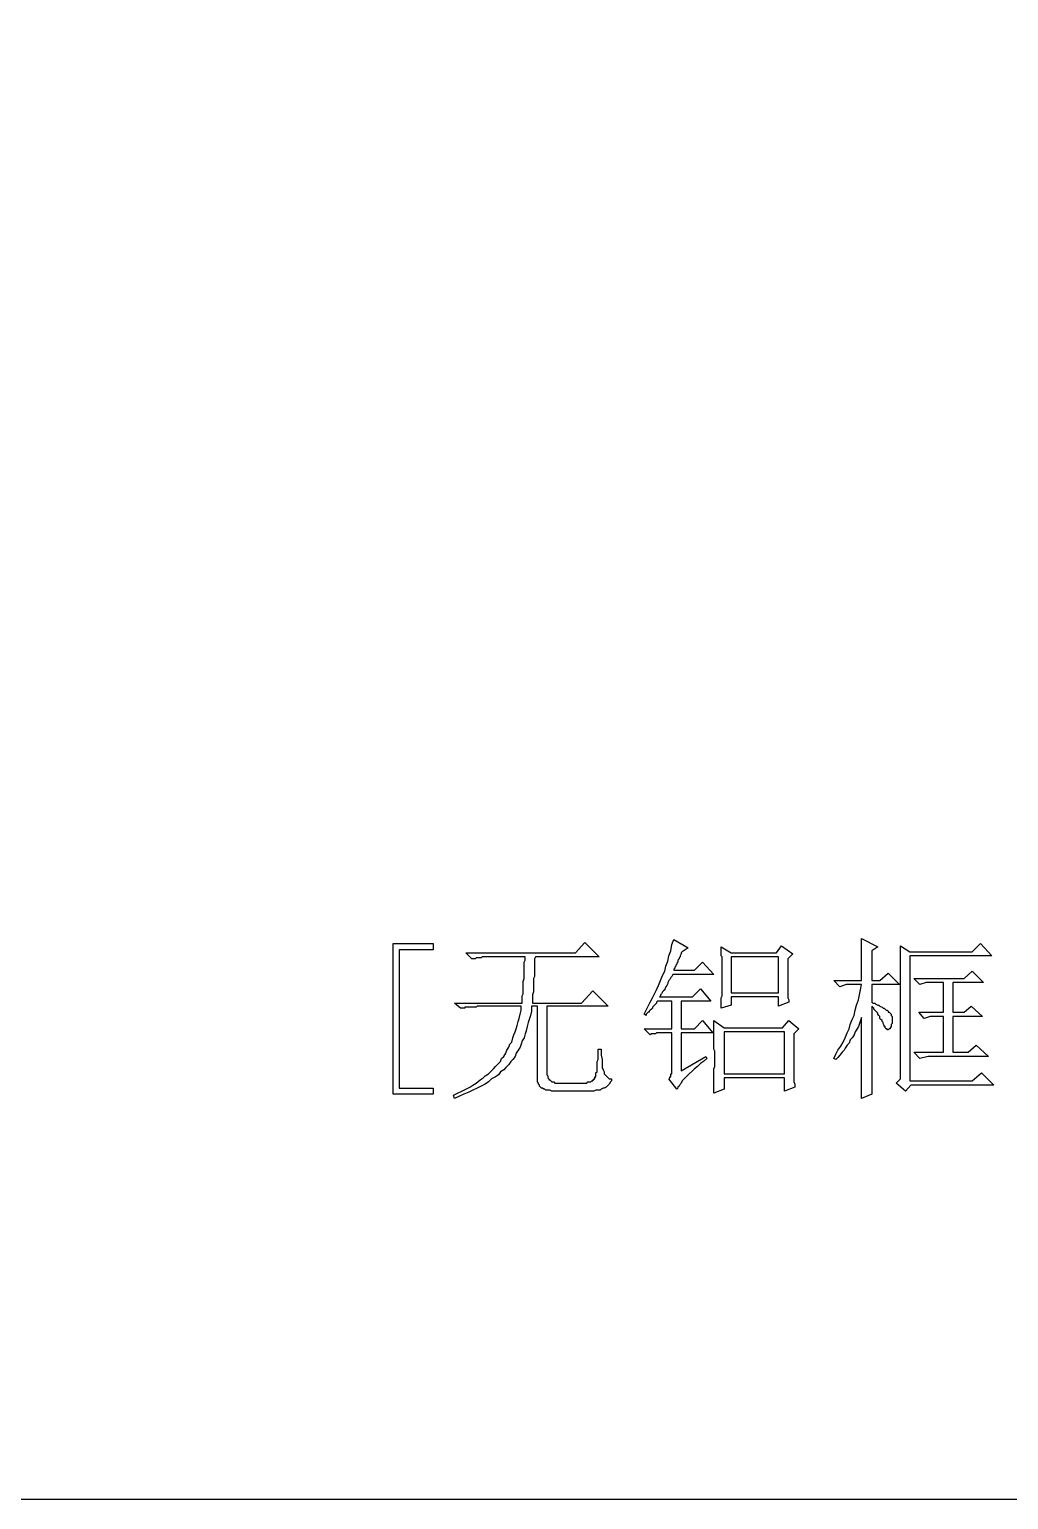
# Model space of a CAD drawing. Extents: x -190 to 190, y -140 to 140.
# Drawn here: x -140.6 to -116.34, y -140 to -103.57 of the extents above; entities that cross this region are included whole.
import ezdxf

# ---------------------------------------------------------------- set-up
doc = ezdxf.new("R2010")
doc.units = 0
doc.header["$MEASUREMENT"] = 0
doc.layers.get('0').update_dxf_attribs({"linetype": 'CONTINUOUS'})

msp = doc.modelspace()

# ---------------------------------------------------------------- linework, layer by layer
msp.add_lwpolyline([(-64.875, -140), (-189, -140), (-189, -140, -0.414214), (-190, -139), (-190, -139), (-190, -0.25)], format="xyb")
for points in [[(-130.60001, -126.222998), (-130.60001, -126.375), (-130.60001, -126.375), (-131.439004, -126.375), (-131.439004, -126.375), (-131.439004, -129.804004), (-131.439004, -129.804004), (-130.60001, -129.804004), (-130.60001, -129.804004), (-130.60001, -129.957002), (-130.60001, -129.957002), (-131.591006, -129.957002), (-131.591006, -129.957002), (-131.591006, -126.222998), (-131.591006, -126.222998), (-130.60001, -126.222998)], [(-128.390996, -127.695996), (-128.390996, -127.593994), (-128.390996, -127.593994), (-128.390996, -127.517998), (-128.390996, -127.517998), (-128.365, -127.467002), (-128.365, -127.467002), (-128.365, -127.390996), (-128.365, -127.390996), (-128.365, -127.315), (-128.365, -127.315), (-128.365, -127.239004), (-128.365, -127.239004), (-128.365, -127.162988), (-128.365, -127.162988), (-128.34001, -127.085996), (-128.34001, -127.085996), (-128.34001, -127.01), (-128.34001, -127.01), (-128.34001, -126.958994), (-128.34001, -126.958994), (-128.34001, -126.882998), (-128.34001, -126.882998), (-128.34001, -126.807002), (-128.34001, -126.807002), (-128.34001, -126.755996), (-128.34001, -126.755996), (-128.34001, -126.68), (-128.34001, -126.68), (-128.314004, -126.628994), (-128.314004, -126.628994), (-128.314004, -126.552998), (-128.314004, -126.552998), (-129.228994, -126.552998), (-129.228994, -126.552998), (-129.253994, -126.552998), (-129.253994, -126.552998), (-129.28, -126.552998), (-129.28, -126.552998), (-129.30501, -126.552998), (-129.30501, -126.552998), (-129.32999, -126.552998), (-129.32999, -126.552998), (-129.355996, -126.552998), (-129.355996, -126.552998), (-129.381006, -126.552998), (-129.381006, -126.552998), (-129.407002, -126.578008), (-129.407002, -126.578008), (-129.431992, -126.578008), (-129.431992, -126.578008), (-129.456992, -126.578008), (-129.456992, -126.578008), (-129.482998, -126.578008), (-129.482998, -126.578008), (-129.508008, -126.578008), (-129.508008, -126.578008), (-129.534004, -126.578008), (-129.534004, -126.578008), (-129.558994, -126.604004), (-129.558994, -126.604004), (-129.584004, -126.604004), (-129.584004, -126.604004), (-129.61, -126.604004), (-129.61, -126.604004), (-129.63501, -126.604004), (-129.63501, -126.604004), (-129.787998, -126.450996), (-129.787998, -126.450996), (-127.06999, -126.450996), (-127.06999, -126.450996), (-126.840996, -126.196992), (-126.840996, -126.196992), (-126.486006, -126.552998), (-126.486006, -126.552998), (-128.06, -126.552998), (-128.06, -126.552998), (-128.085996, -126.604004), (-128.085996, -126.604004), (-128.085996, -126.655), (-128.085996, -126.655), (-128.085996, -126.70501), (-128.085996, -126.70501), (-128.085996, -126.755996), (-128.085996, -126.755996), (-128.085996, -126.831992), (-128.085996, -126.831992), (-128.085996, -126.882998), (-128.085996, -126.882998), (-128.085996, -126.958994), (-128.085996, -126.958994), (-128.085996, -127.036006), (-128.085996, -127.036006), (-128.111006, -127.085996), (-128.111006, -127.085996), (-128.111006, -127.162988), (-128.111006, -127.162988), (-128.111006, -127.239004), (-128.111006, -127.239004), (-128.111006, -127.34), (-128.111006, -127.34), (-128.111006, -127.417002), (-128.111006, -127.417002), (-128.137012, -127.492998), (-128.137012, -127.492998), (-128.137012, -127.593994), (-128.137012, -127.593994), (-128.137012, -127.695996), (-128.137012, -127.695996), (-126.917002, -127.695996), (-126.917002, -127.695996), (-126.637998, -127.390996), (-126.637998, -127.390996), (-126.257002, -127.772002), (-126.257002, -127.772002), (-127.781006, -127.772002), (-127.781006, -127.772002), (-127.781006, -129.474004), (-127.781006, -129.474004), (-127.755996, -129.499004), (-127.755996, -129.499004), (-127.755996, -129.52501), (-127.755996, -129.52501), (-127.755996, -129.54999), (-127.755996, -129.54999), (-127.73, -129.575996), (-127.73, -129.575996), (-127.73, -129.601006), (-127.73, -129.601006), (-127.70499, -129.601006), (-127.70499, -129.601006), (-127.679004, -129.626006), (-127.679004, -129.626006), (-127.654004, -129.651992), (-127.654004, -129.651992), (-127.628994, -129.651992), (-127.628994, -129.651992), (-127.602998, -129.651992), (-127.602998, -129.651992), (-127.578008, -129.677002), (-127.578008, -129.677002), (-127.552002, -129.677002), (-127.552002, -129.677002), (-127.527002, -129.677002), (-127.527002, -129.677002), (-127.476006, -129.677002), (-127.476006, -129.677002), (-126.79, -129.677002), (-126.79, -129.677002), (-126.765, -129.651992), (-126.765, -129.651992), (-126.73999, -129.651992), (-126.73999, -129.651992), (-126.714004, -129.651992), (-126.714004, -129.651992), (-126.689004, -129.651992), (-126.689004, -129.651992), (-126.662998, -129.626006), (-126.662998, -129.626006), (-126.637998, -129.626006), (-126.637998, -129.626006), (-126.637998, -129.601006), (-126.637998, -129.601006), (-126.613008, -129.601006), (-126.613008, -129.601006), (-126.613008, -129.575996), (-126.613008, -129.575996), (-126.587002, -129.575996), (-126.587002, -129.575996), (-126.587002, -129.54999), (-126.587002, -129.54999), (-126.587002, -129.52501), (-126.587002, -129.52501), (-126.562002, -129.52501), (-126.562002, -129.52501), (-126.562002, -129.499004), (-126.562002, -129.499004), (-126.562002, -129.474004), (-126.562002, -129.474004), (-126.562002, -129.448994), (-126.562002, -129.448994), (-126.562002, -129.423008), (-126.562002, -129.423008), (-126.535996, -129.398008), (-126.535996, -129.398008), (-126.535996, -129.372002), (-126.535996, -129.372002), (-126.535996, -129.322012), (-126.535996, -129.322012), (-126.535996, -129.296006), (-126.535996, -129.296006), (-126.535996, -129.270996), (-126.535996, -129.270996), (-126.535996, -129.21999), (-126.535996, -129.21999), (-126.535996, -129.169004), (-126.535996, -129.169004), (-126.535996, -129.143994), (-126.535996, -129.143994), (-126.510996, -129.093008), (-126.510996, -129.093008), (-126.510996, -129.042002), (-126.510996, -129.042002), (-126.510996, -128.990996), (-126.510996, -128.990996), (-126.510996, -128.940996), (-126.510996, -128.940996), (-126.510996, -128.88999), (-126.510996, -128.88999), (-126.510996, -128.839004), (-126.510996, -128.839004), (-126.435, -128.839004), (-126.435, -128.839004), (-126.435, -128.915), (-126.435, -128.915), (-126.435, -128.990996), (-126.435, -128.990996), (-126.408994, -129.093008), (-126.408994, -129.093008), (-126.408994, -129.169004), (-126.408994, -129.169004), (-126.408994, -129.21999), (-126.408994, -129.21999), (-126.408994, -129.296006), (-126.408994, -129.296006), (-126.384004, -129.346992), (-126.384004, -129.346992), (-126.359004, -129.398008), (-126.359004, -129.398008), (-126.359004, -129.448994), (-126.359004, -129.448994), (-126.332998, -129.474004), (-126.332998, -129.474004), (-126.307998, -129.499004), (-126.307998, -129.499004), (-126.282002, -129.52501), (-126.282002, -129.52501), (-126.257002, -129.54999), (-126.257002, -129.54999), (-126.232002, -129.575996), (-126.232002, -129.575996), (-126.205996, -129.575996), (-126.205996, -129.575996), (-126.181006, -129.575996), (-126.181006, -129.575996), (-126.181006, -129.626006), (-126.181006, -129.626006), (-126.205996, -129.651992), (-126.205996, -129.651992), (-126.232002, -129.702998), (-126.232002, -129.702998), (-126.257002, -129.728008), (-126.257002, -129.728008), (-126.282002, -129.752998), (-126.282002, -129.752998), (-126.307998, -129.778994), (-126.307998, -129.778994), (-126.359004, -129.804004), (-126.359004, -129.804004), (-126.384004, -129.804004), (-126.384004, -129.804004), (-126.435, -129.83), (-126.435, -129.83), (-126.46, -129.85501), (-126.46, -129.85501), (-126.510996, -129.85501), (-126.510996, -129.85501), (-126.562002, -129.85501), (-126.562002, -129.85501), (-126.613008, -129.88), (-126.613008, -129.88), (-126.662998, -129.88), (-126.662998, -129.88), (-126.714004, -129.88), (-126.714004, -129.88), (-126.765, -129.88), (-126.765, -129.88), (-127.654004, -129.88), (-127.654004, -129.88), (-127.70499, -129.85501), (-127.70499, -129.85501), (-127.73, -129.85501), (-127.73, -129.85501), (-127.781006, -129.85501), (-127.781006, -129.85501), (-127.805996, -129.85501), (-127.805996, -129.85501), (-127.831992, -129.83), (-127.831992, -129.83), (-127.857002, -129.83), (-127.857002, -129.83), (-127.882998, -129.804004), (-127.882998, -129.804004), (-127.908008, -129.804004), (-127.908008, -129.804004), (-127.932998, -129.778994), (-127.932998, -129.778994), (-127.958994, -129.752998), (-127.958994, -129.752998), (-127.958994, -129.728008), (-127.958994, -129.728008), (-127.984004, -129.702998), (-127.984004, -129.702998), (-127.984004, -129.677002), (-127.984004, -129.677002), (-128.01, -129.651992), (-128.01, -129.651992), (-128.01, -129.626006), (-128.01, -129.626006), (-128.01, -129.575996), (-128.01, -129.575996), (-128.01, -127.772002), (-128.01, -127.772002), (-128.161992, -127.772002), (-128.161992, -127.772002), (-128.161992, -127.899004), (-128.161992, -127.899004), (-128.187002, -128.001006), (-128.187002, -128.001006), (-128.213008, -128.077002), (-128.213008, -128.077002), (-128.238008, -128.178994), (-128.238008, -128.178994), (-128.263994, -128.28), (-128.263994, -128.28), (-128.289004, -128.382002), (-128.289004, -128.382002), (-128.314004, -128.457998), (-128.314004, -128.457998), (-128.34001, -128.56001), (-128.34001, -128.56001), (-128.390996, -128.636006), (-128.390996, -128.636006), (-128.416006, -128.712002), (-128.416006, -128.712002), (-128.441006, -128.787998), (-128.441006, -128.787998), (-128.492002, -128.864004), (-128.492002, -128.864004), (-128.543008, -128.940996), (-128.543008, -128.940996), (-128.567998, -129.016992), (-128.567998, -129.016992), (-128.619004, -129.093008), (-128.619004, -129.093008), (-128.67001, -129.143994), (-128.67001, -129.143994), (-128.720996, -129.21999), (-128.720996, -129.21999), (-128.796992, -129.296006), (-128.796992, -129.296006), (-128.847998, -129.346992), (-128.847998, -129.346992), (-128.923994, -129.398008), (-128.923994, -129.398008), (-128.975, -129.474004), (-128.975, -129.474004), (-129.050996, -129.52501), (-129.050996, -129.52501), (-129.152998, -129.575996), (-129.152998, -129.575996), (-129.228994, -129.651992), (-129.228994, -129.651992), (-129.30501, -129.702998), (-129.30501, -129.702998), (-129.407002, -129.752998), (-129.407002, -129.752998), (-129.508008, -129.804004), (-129.508008, -129.804004), (-129.61, -129.85501), (-129.61, -129.85501), (-129.711006, -129.905996), (-129.711006, -129.905996), (-129.838008, -129.957002), (-129.838008, -129.957002), (-129.94, -130.007002), (-129.94, -130.007002), (-130.067002, -130.058008), (-130.067002, -130.058008), (-130.091992, -129.981992), (-130.091992, -129.981992), (-129.990996, -129.931006), (-129.990996, -129.931006), (-129.888994, -129.88), (-129.888994, -129.88), (-129.787998, -129.83), (-129.787998, -129.83), (-129.685996, -129.778994), (-129.685996, -129.778994), (-129.61, -129.728008), (-129.61, -129.728008), (-129.534004, -129.677002), (-129.534004, -129.677002), (-129.431992, -129.601006), (-129.431992, -129.601006), (-129.355996, -129.54999), (-129.355996, -129.54999), (-129.30501, -129.499004), (-129.30501, -129.499004), (-129.228994, -129.448994), (-129.228994, -129.448994), (-129.152998, -129.372002), (-129.152998, -129.372002), (-129.102002, -129.322012), (-129.102002, -129.322012), (-129.050996, -129.270996), (-129.050996, -129.270996), (-128.975, -129.195), (-128.975, -129.195), (-128.923994, -129.143994), (-128.923994, -129.143994), (-128.898994, -129.067998), (-128.898994, -129.067998), (-128.847998, -129.016992), (-128.847998, -129.016992), (-128.796992, -128.940996), (-128.796992, -128.940996), (-128.772002, -128.864004), (-128.772002, -128.864004), (-128.720996, -128.787998), (-128.720996, -128.787998), (-128.695, -128.712002), (-128.695, -128.712002), (-128.645, -128.661006), (-128.645, -128.661006), (-128.619004, -128.56001), (-128.619004, -128.56001), (-128.593994, -128.482998), (-128.593994, -128.482998), (-128.567998, -128.407002), (-128.567998, -128.407002), (-128.543008, -128.331006), (-128.543008, -128.331006), (-128.517998, -128.25499), (-128.517998, -128.25499), (-128.492002, -128.152998), (-128.492002, -128.152998), (-128.466992, -128.077002), (-128.466992, -128.077002), (-128.441006, -127.975), (-128.441006, -127.975), (-128.416006, -127.874004), (-128.416006, -127.874004), (-128.416006, -127.772002), (-128.416006, -127.772002), (-129.508008, -127.772002), (-129.508008, -127.772002), (-129.534004, -127.798008), (-129.534004, -127.798008), (-129.558994, -127.798008), (-129.558994, -127.798008), (-129.61, -127.798008), (-129.61, -127.798008), (-129.63501, -127.798008), (-129.63501, -127.798008), (-129.660996, -127.798008), (-129.660996, -127.798008), (-129.685996, -127.798008), (-129.685996, -127.798008), (-129.711006, -127.798008), (-129.711006, -127.798008), (-129.737002, -127.798008), (-129.737002, -127.798008), (-129.761992, -127.798008), (-129.761992, -127.798008), (-129.787998, -127.798008), (-129.787998, -127.798008), (-129.812998, -127.798008), (-129.812998, -127.798008), (-129.812998, -127.822998), (-129.812998, -127.822998), (-129.838008, -127.822998), (-129.838008, -127.822998), (-129.864004, -127.822998), (-129.864004, -127.822998), (-129.888994, -127.822998), (-129.888994, -127.822998), (-129.915, -127.822998), (-129.915, -127.822998), (-130.067002, -127.695996), (-130.067002, -127.695996), (-128.390996, -127.695996)], [(-124.454004, -129.372002), (-123.843994, -129.016992), (-123.843994, -129.016992), (-123.819004, -129.067998), (-123.819004, -129.067998), (-123.895, -129.143994), (-123.895, -129.143994), (-123.970996, -129.195), (-123.970996, -129.195), (-124.047002, -129.270996), (-124.047002, -129.270996), (-124.122998, -129.322012), (-124.122998, -129.322012), (-124.173994, -129.372002), (-124.173994, -129.372002), (-124.25, -129.448994), (-124.25, -129.448994), (-124.301006, -129.499004), (-124.301006, -129.499004), (-124.352002, -129.54999), (-124.352002, -129.54999), (-124.377002, -129.575996), (-124.377002, -129.575996), (-124.427998, -129.626006), (-124.427998, -129.626006), (-124.454004, -129.677002), (-124.454004, -129.677002), (-124.479004, -129.702998), (-124.479004, -129.702998), (-124.504004, -129.752998), (-124.504004, -129.752998), (-124.53, -129.778994), (-124.53, -129.778994), (-124.53, -129.804004), (-124.53, -129.804004), (-124.555, -129.83), (-124.555, -129.83), (-124.757998, -129.575996), (-124.757998, -129.575996), (-124.732998, -129.54999), (-124.732998, -129.54999), (-124.732998, -129.52501), (-124.732998, -129.52501), (-124.707998, -129.52501), (-124.707998, -129.52501), (-124.707998, -129.499004), (-124.707998, -129.499004), (-124.707998, -129.474004), (-124.707998, -129.474004), (-124.707998, -129.448994), (-124.707998, -129.448994), (-124.682002, -129.448994), (-124.682002, -129.448994), (-124.682002, -129.423008), (-124.682002, -129.423008), (-124.682002, -129.398008), (-124.682002, -129.398008), (-124.682002, -129.372002), (-124.682002, -129.372002), (-124.682002, -129.346992), (-124.682002, -129.346992), (-124.682002, -129.322012), (-124.682002, -129.322012), (-124.682002, -128.433008), (-124.682002, -128.433008), (-124.808994, -128.433008), (-124.808994, -128.433008), (-124.835, -128.433008), (-124.835, -128.433008), (-124.86, -128.433008), (-124.86, -128.433008), (-124.885, -128.433008), (-124.885, -128.433008), (-124.911006, -128.433008), (-124.911006, -128.433008), (-124.935996, -128.433008), (-124.935996, -128.433008), (-124.962002, -128.433008), (-124.962002, -128.433008), (-124.987002, -128.433008), (-124.987002, -128.433008), (-125.011992, -128.433008), (-125.011992, -128.433008), (-125.037998, -128.433008), (-125.037998, -128.433008), (-125.062998, -128.433008), (-125.062998, -128.433008), (-125.089004, -128.457998), (-125.089004, -128.457998), (-125.113994, -128.457998), (-125.113994, -128.457998), (-125.138994, -128.457998), (-125.138994, -128.457998), (-125.165, -128.457998), (-125.165, -128.457998), (-125.19, -128.457998), (-125.19, -128.457998), (-125.216006, -128.482998), (-125.216006, -128.482998), (-125.367998, -128.331006), (-125.367998, -128.331006), (-124.682002, -128.331006), (-124.682002, -128.331006), (-124.682002, -127.645), (-124.682002, -127.645), (-125.037998, -127.645), (-125.037998, -127.645), (-125.062998, -127.671006), (-125.062998, -127.671006), (-125.062998, -127.695996), (-125.062998, -127.695996), (-125.089004, -127.720996), (-125.089004, -127.720996), (-125.113994, -127.747002), (-125.113994, -127.747002), (-125.138994, -127.772002), (-125.138994, -127.772002), (-125.165, -127.798008), (-125.165, -127.798008), (-125.165, -127.822998), (-125.165, -127.822998), (-125.19, -127.847998), (-125.19, -127.847998), (-125.216006, -127.874004), (-125.216006, -127.874004), (-125.240996, -127.899004), (-125.240996, -127.899004), (-125.240996, -127.92499), (-125.240996, -127.92499), (-125.265996, -127.92499), (-125.265996, -127.92499), (-125.292002, -127.95), (-125.292002, -127.95), (-125.317012, -127.975), (-125.317012, -127.975), (-125.317012, -128.001006), (-125.317012, -128.001006), (-125.367998, -127.975), (-125.367998, -127.975), (-125.317012, -127.874004), (-125.317012, -127.874004), (-125.265996, -127.772002), (-125.265996, -127.772002), (-125.216006, -127.671006), (-125.216006, -127.671006), (-125.165, -127.569004), (-125.165, -127.569004), (-125.113994, -127.467002), (-125.113994, -127.467002), (-125.062998, -127.366006), (-125.062998, -127.366006), (-125.011992, -127.263994), (-125.011992, -127.263994), (-124.962002, -127.137002), (-124.962002, -127.137002), (-124.911006, -127.01), (-124.911006, -127.01), (-124.86, -126.909004), (-124.86, -126.909004), (-124.835, -126.782002), (-124.835, -126.782002), (-124.784004, -126.655), (-124.784004, -126.655), (-124.757998, -126.527998), (-124.757998, -126.527998), (-124.707998, -126.401006), (-124.707998, -126.401006), (-124.682002, -126.247998), (-124.682002, -126.247998), (-124.631006, -126.120996), (-124.631006, -126.120996), (-124.275996, -126.323994), (-124.275996, -126.323994), (-124.427998, -126.425996), (-124.427998, -126.425996), (-124.454004, -126.450996), (-124.454004, -126.450996), (-124.454004, -126.477002), (-124.454004, -126.477002), (-124.479004, -126.527998), (-124.479004, -126.527998), (-124.479004, -126.552998), (-124.479004, -126.552998), (-124.504004, -126.578008), (-124.504004, -126.578008), (-124.504004, -126.604004), (-124.504004, -126.604004), (-124.53, -126.628994), (-124.53, -126.628994), (-124.53, -126.68), (-124.53, -126.68), (-124.555, -126.70501), (-124.555, -126.70501), (-124.555, -126.730996), (-124.555, -126.730996), (-124.581006, -126.755996), (-124.581006, -126.755996), (-124.581006, -126.782002), (-124.581006, -126.782002), (-124.605996, -126.807002), (-124.605996, -126.807002), (-124.605996, -126.831992), (-124.605996, -126.831992), (-124.631006, -126.857998), (-124.631006, -126.857998), (-124.631006, -126.882998), (-124.631006, -126.882998), (-124.122998, -126.882998), (-124.122998, -126.882998), (-123.92, -126.68), (-123.92, -126.68), (-123.640996, -126.985), (-123.640996, -126.985), (-124.657002, -126.985), (-124.657002, -126.985), (-124.682002, -127.036006), (-124.682002, -127.036006), (-124.707998, -127.060996), (-124.707998, -127.060996), (-124.732998, -127.112002), (-124.732998, -127.112002), (-124.757998, -127.137002), (-124.757998, -127.137002), (-124.784004, -127.187998), (-124.784004, -127.187998), (-124.784004, -127.212998), (-124.784004, -127.212998), (-124.808994, -127.263994), (-124.808994, -127.263994), (-124.835, -127.29), (-124.835, -127.29), (-124.86, -127.34), (-124.86, -127.34), (-124.86, -127.366006), (-124.86, -127.366006), (-124.885, -127.390996), (-124.885, -127.390996), (-124.911006, -127.417002), (-124.911006, -127.417002), (-124.935996, -127.467002), (-124.935996, -127.467002), (-124.962002, -127.492998), (-124.962002, -127.492998), (-124.962002, -127.517998), (-124.962002, -127.517998), (-124.987002, -127.544004), (-124.987002, -127.544004), (-124.173994, -127.544004), (-124.173994, -127.544004), (-123.970996, -127.34), (-123.970996, -127.34), (-123.717002, -127.645), (-123.717002, -127.645), (-124.454004, -127.645), (-124.454004, -127.645), (-124.454004, -128.331006), (-124.454004, -128.331006), (-124.122998, -128.331006), (-124.122998, -128.331006), (-123.92, -128.128008), (-123.92, -128.128008), (-123.666006, -128.433008), (-123.666006, -128.433008), (-124.454004, -128.433008), (-124.454004, -128.433008), (-124.454004, -129.372002)], [(-122.041006, -127.544004), (-123.209004, -127.544004), (-123.209004, -127.544004), (-123.209004, -127.747002), (-123.209004, -127.747002), (-123.462998, -127.822998), (-123.462998, -127.822998), (-123.462998, -127.747002), (-123.462998, -127.747002), (-123.462998, -127.695996), (-123.462998, -127.695996), (-123.462998, -127.645), (-123.462998, -127.645), (-123.462998, -127.569004), (-123.462998, -127.569004), (-123.437998, -127.517998), (-123.437998, -127.517998), (-123.437998, -127.467002), (-123.437998, -127.467002), (-123.437998, -127.417002), (-123.437998, -127.417002), (-123.437998, -127.366006), (-123.437998, -127.366006), (-123.437998, -127.315), (-123.437998, -127.315), (-123.437998, -127.263994), (-123.437998, -127.263994), (-123.437998, -127.239004), (-123.437998, -127.239004), (-123.437998, -127.187998), (-123.437998, -127.187998), (-123.437998, -127.137002), (-123.437998, -127.137002), (-123.437998, -127.112002), (-123.437998, -127.112002), (-123.437998, -127.060996), (-123.437998, -127.060996), (-123.437998, -127.036006), (-123.437998, -127.036006), (-123.437998, -126.985), (-123.437998, -126.985), (-123.437998, -126.958994), (-123.437998, -126.958994), (-123.437998, -126.909004), (-123.437998, -126.909004), (-123.437998, -126.882998), (-123.437998, -126.882998), (-123.437998, -126.831992), (-123.437998, -126.831992), (-123.437998, -126.782002), (-123.437998, -126.782002), (-123.437998, -126.755996), (-123.437998, -126.755996), (-123.437998, -126.70501), (-123.437998, -126.70501), (-123.437998, -126.655), (-123.437998, -126.655), (-123.437998, -126.604004), (-123.437998, -126.604004), (-123.437998, -126.552998), (-123.437998, -126.552998), (-123.462998, -126.527998), (-123.462998, -126.527998), (-123.462998, -126.477002), (-123.462998, -126.477002), (-123.462998, -126.401006), (-123.462998, -126.401006), (-123.462998, -126.35), (-123.462998, -126.35), (-123.462998, -126.298994), (-123.462998, -126.298994), (-123.209004, -126.450996), (-123.209004, -126.450996), (-122.091006, -126.450996), (-122.091006, -126.450996), (-121.964004, -126.274004), (-121.964004, -126.274004), (-121.685, -126.477002), (-121.685, -126.477002), (-121.812002, -126.604004), (-121.812002, -126.604004), (-121.812002, -126.68), (-121.812002, -126.68), (-121.812002, -126.755996), (-121.812002, -126.755996), (-121.812002, -126.857998), (-121.812002, -126.857998), (-121.812002, -126.934004), (-121.812002, -126.934004), (-121.812002, -127.01), (-121.812002, -127.01), (-121.812002, -127.085996), (-121.812002, -127.085996), (-121.812002, -127.162988), (-121.812002, -127.162988), (-121.812002, -127.212998), (-121.812002, -127.212998), (-121.812002, -127.29), (-121.812002, -127.29), (-121.812002, -127.34), (-121.812002, -127.34), (-121.812002, -127.417002), (-121.812002, -127.417002), (-121.812002, -127.467002), (-121.812002, -127.467002), (-121.812002, -127.517998), (-121.812002, -127.517998), (-121.812002, -127.569004), (-121.812002, -127.569004), (-121.786992, -127.62), (-121.786992, -127.62), (-121.786992, -127.671006), (-121.786992, -127.671006), (-122.041006, -127.772002), (-122.041006, -127.772002), (-122.041006, -127.544004)], [(-119.728994, -129.117998), (-119.728994, -129.169004), (-119.728994, -129.169004), (-119.728994, -129.195), (-119.728994, -129.195), (-119.728994, -129.21999), (-119.728994, -129.21999), (-119.728994, -129.270996), (-119.728994, -129.270996), (-119.728994, -129.322012), (-119.728994, -129.322012), (-119.728994, -129.346992), (-119.728994, -129.346992), (-119.728994, -129.398008), (-119.728994, -129.398008), (-119.728994, -129.448994), (-119.728994, -129.448994), (-119.728994, -129.499004), (-119.728994, -129.499004), (-119.728994, -129.575996), (-119.728994, -129.575996), (-119.728994, -129.626006), (-119.728994, -129.626006), (-119.728994, -129.677002), (-119.728994, -129.677002), (-119.728994, -129.752998), (-119.728994, -129.752998), (-119.728994, -129.83), (-119.728994, -129.83), (-119.728994, -129.905996), (-119.728994, -129.905996), (-119.728994, -129.957002), (-119.728994, -129.957002), (-119.982998, -130.058008), (-119.982998, -130.058008), (-119.982998, -129.957002), (-119.982998, -129.957002), (-119.982998, -129.83), (-119.982998, -129.83), (-119.982998, -129.702998), (-119.982998, -129.702998), (-119.982998, -129.575996), (-119.982998, -129.575996), (-119.982998, -129.448994), (-119.982998, -129.448994), (-119.982998, -129.322012), (-119.982998, -129.322012), (-119.982998, -129.195), (-119.982998, -129.195), (-119.982998, -129.067998), (-119.982998, -129.067998), (-119.982998, -128.940996), (-119.982998, -128.940996), (-119.982998, -128.813994), (-119.982998, -128.813994), (-119.982998, -128.686992), (-119.982998, -128.686992), (-119.982998, -128.56001), (-119.982998, -128.56001), (-119.982998, -128.433008), (-119.982998, -128.433008), (-119.982998, -128.306006), (-119.982998, -128.306006), (-119.982998, -128.178994), (-119.982998, -128.178994), (-119.982998, -128.051992), (-119.982998, -128.051992), (-120.008994, -128.128008), (-120.008994, -128.128008), (-120.034004, -128.204004), (-120.034004, -128.204004), (-120.058994, -128.28), (-120.058994, -128.28), (-120.11, -128.355996), (-120.11, -128.355996), (-120.135996, -128.407002), (-120.135996, -128.407002), (-120.160996, -128.482998), (-120.160996, -128.482998), (-120.212002, -128.56001), (-120.212002, -128.56001), (-120.262998, -128.61), (-120.262998, -128.61), (-120.287998, -128.686992), (-120.287998, -128.686992), (-120.338994, -128.737002), (-120.338994, -128.737002), (-120.39, -128.813994), (-120.39, -128.813994), (-120.415, -128.864004), (-120.415, -128.864004), (-120.466006, -128.915), (-120.466006, -128.915), (-120.517002, -128.990996), (-120.517002, -128.990996), (-120.567002, -129.042002), (-120.567002, -129.042002), (-120.617998, -129.093008), (-120.617998, -129.093008), (-120.669004, -129.067998), (-120.669004, -129.067998), (-120.617998, -128.966006), (-120.617998, -128.966006), (-120.567002, -128.864004), (-120.567002, -128.864004), (-120.490996, -128.763008), (-120.490996, -128.763008), (-120.44, -128.661006), (-120.44, -128.661006), (-120.39, -128.56001), (-120.39, -128.56001), (-120.338994, -128.433008), (-120.338994, -128.433008), (-120.287998, -128.331006), (-120.287998, -128.331006), (-120.262998, -128.229004), (-120.262998, -128.229004), (-120.212002, -128.102002), (-120.212002, -128.102002), (-120.160996, -128.001006), (-120.160996, -128.001006), (-120.135996, -127.874004), (-120.135996, -127.874004), (-120.11, -127.747002), (-120.11, -127.747002), (-120.058994, -127.62), (-120.058994, -127.62), (-120.034004, -127.492998), (-120.034004, -127.492998), (-120.008994, -127.366006), (-120.008994, -127.366006), (-119.982998, -127.239004), (-119.982998, -127.239004), (-120.364004, -127.239004), (-120.364004, -127.239004), (-120.517002, -127.29), (-120.517002, -127.29), (-120.669004, -127.137002), (-120.669004, -127.137002), (-119.982998, -127.137002), (-119.982998, -127.137002), (-119.982998, -127.085996), (-119.982998, -127.085996), (-119.982998, -127.036006), (-119.982998, -127.036006), (-119.982998, -126.958994), (-119.982998, -126.958994), (-119.982998, -126.909004), (-119.982998, -126.909004), (-119.982998, -126.857998), (-119.982998, -126.857998), (-119.982998, -126.782002), (-119.982998, -126.782002), (-119.982998, -126.730996), (-119.982998, -126.730996), (-119.982998, -126.655), (-119.982998, -126.655), (-119.982998, -126.604004), (-119.982998, -126.604004), (-119.982998, -126.527998), (-119.982998, -126.527998), (-119.982998, -126.450996), (-119.982998, -126.450996), (-119.982998, -126.401006), (-119.982998, -126.401006), (-119.982998, -126.323994), (-119.982998, -126.323994), (-119.982998, -126.247998), (-119.982998, -126.247998), (-119.982998, -126.172002), (-119.982998, -126.172002), (-119.982998, -126.095996), (-119.982998, -126.095996), (-119.577002, -126.298994), (-119.577002, -126.298994), (-119.728994, -126.401006), (-119.728994, -126.401006), (-119.728994, -127.137002), (-119.728994, -127.137002), (-119.525996, -127.137002), (-119.525996, -127.137002), (-119.322998, -126.958994), (-119.322998, -126.958994), (-119.042998, -127.239004), (-119.042998, -127.239004), (-119.728994, -127.239004), (-119.728994, -127.239004), (-119.728994, -127.671006), (-119.728994, -127.671006), (-119.704004, -127.695996), (-119.704004, -127.695996), (-119.652998, -127.695996), (-119.652998, -127.695996), (-119.627998, -127.720996), (-119.627998, -127.720996), (-119.577002, -127.747002), (-119.577002, -127.747002), (-119.551006, -127.747002), (-119.551006, -127.747002), (-119.525996, -127.772002), (-119.525996, -127.772002), (-119.475, -127.798008), (-119.475, -127.798008), (-119.45, -127.822998), (-119.45, -127.822998), (-119.424004, -127.822998), (-119.424004, -127.822998), (-119.399004, -127.847998), (-119.399004, -127.847998), (-119.374004, -127.874004), (-119.374004, -127.874004), (-119.347998, -127.874004), (-119.347998, -127.874004), (-119.322998, -127.899004), (-119.322998, -127.899004), (-119.322998, -127.92499), (-119.322998, -127.92499), (-119.297002, -127.92499), (-119.297002, -127.92499), (-119.272002, -127.95), (-119.272002, -127.95), (-119.246992, -127.975), (-119.246992, -127.975), (-119.246992, -128.001006), (-119.246992, -128.001006), (-119.221006, -128.025996), (-119.221006, -128.025996), (-119.221006, -128.051992), (-119.221006, -128.051992), (-119.221006, -128.077002), (-119.221006, -128.077002), (-119.221006, -128.102002), (-119.221006, -128.102002), (-119.221006, -128.128008), (-119.221006, -128.128008), (-119.221006, -128.152998), (-119.221006, -128.152998), (-119.221006, -128.178994), (-119.221006, -128.178994), (-119.221006, -128.204004), (-119.221006, -128.204004), (-119.246992, -128.229004), (-119.246992, -128.229004), (-119.246992, -128.25499), (-119.246992, -128.25499), (-119.246992, -128.28), (-119.246992, -128.28), (-119.272002, -128.306006), (-119.272002, -128.306006), (-119.272002, -128.331006), (-119.272002, -128.331006), (-119.297002, -128.331006), (-119.297002, -128.331006), (-119.322998, -128.355996), (-119.322998, -128.355996), (-119.347998, -128.355996), (-119.347998, -128.355996), (-119.347998, -128.331006), (-119.347998, -128.331006), (-119.374004, -128.331006), (-119.374004, -128.331006), (-119.399004, -128.306006), (-119.399004, -128.306006), (-119.399004, -128.28), (-119.399004, -128.28), (-119.424004, -128.28), (-119.424004, -128.28), (-119.424004, -128.25499), (-119.424004, -128.25499), (-119.45, -128.204004), (-119.45, -128.204004), (-119.45, -128.178994), (-119.45, -128.178994), (-119.475, -128.152998), (-119.475, -128.152998), (-119.475, -128.128008), (-119.475, -128.128008), (-119.501006, -128.102002), (-119.501006, -128.102002), (-119.525996, -128.077002), (-119.525996, -128.077002), (-119.525996, -128.025996), (-119.525996, -128.025996), (-119.551006, -128.001006), (-119.551006, -128.001006), (-119.577002, -127.975), (-119.577002, -127.975), (-119.577002, -127.95), (-119.577002, -127.95), (-119.602002, -127.92499), (-119.602002, -127.92499), (-119.627998, -127.899004), (-119.627998, -127.899004), (-119.652998, -127.874004), (-119.652998, -127.874004), (-119.677998, -127.847998), (-119.677998, -127.847998), (-119.677998, -127.822998), (-119.677998, -127.822998), (-119.704004, -127.798008), (-119.704004, -127.798008), (-119.728994, -127.772002), (-119.728994, -127.772002), (-119.728994, -129.117998)], [(-119.018008, -127.060996), (-119.018008, -127.01), (-119.018008, -127.01), (-119.018008, -126.985), (-119.018008, -126.985), (-119.018008, -126.934004), (-119.018008, -126.934004), (-119.018008, -126.882998), (-119.018008, -126.882998), (-119.018008, -126.831992), (-119.018008, -126.831992), (-119.018008, -126.782002), (-119.018008, -126.782002), (-119.018008, -126.730996), (-119.018008, -126.730996), (-119.018008, -126.68), (-119.018008, -126.68), (-119.018008, -126.628994), (-119.018008, -126.628994), (-119.018008, -126.578008), (-119.018008, -126.578008), (-119.018008, -126.527998), (-119.018008, -126.527998), (-119.018008, -126.477002), (-119.018008, -126.477002), (-119.018008, -126.425996), (-119.018008, -126.425996), (-119.018008, -126.375), (-119.018008, -126.375), (-119.018008, -126.323994), (-119.018008, -126.323994), (-119.018008, -126.274004), (-119.018008, -126.274004), (-118.789004, -126.425996), (-118.789004, -126.425996), (-117.24, -126.425996), (-117.24, -126.425996), (-117.037002, -126.222998), (-117.037002, -126.222998), (-116.757002, -126.527998), (-116.757002, -126.527998), (-118.789004, -126.527998), (-118.789004, -126.527998), (-118.789004, -129.626006), (-118.789004, -129.626006), (-117.24, -129.626006), (-117.24, -129.626006), (-117.011006, -129.423008), (-117.011006, -129.423008), (-116.707002, -129.728008), (-116.707002, -129.728008), (-118.763994, -129.728008), (-118.763994, -129.728008), (-118.890996, -129.88), (-118.890996, -129.88), (-119.12, -129.677002), (-119.12, -129.677002), (-119.018008, -129.575996), (-119.018008, -129.575996), (-119.018008, -127.060996)], [(-123.209004, -126.552998), (-123.209004, -127.442002), (-123.209004, -127.442002), (-122.041006, -127.442002), (-122.041006, -127.442002), (-122.041006, -126.552998), (-122.041006, -126.552998), (-123.209004, -126.552998)], [(-118.687998, -127.085996), (-117.442998, -127.085996), (-117.442998, -127.085996), (-117.24, -126.909004), (-117.24, -126.909004), (-116.961006, -127.187998), (-116.961006, -127.187998), (-117.723008, -127.187998), (-117.723008, -127.187998), (-117.723008, -127.92499), (-117.723008, -127.92499), (-117.442998, -127.92499), (-117.442998, -127.92499), (-117.265, -127.772002), (-117.265, -127.772002), (-116.985996, -128.025996), (-116.985996, -128.025996), (-117.723008, -128.025996), (-117.723008, -128.025996), (-117.723008, -128.915), (-117.723008, -128.915), (-117.342002, -128.915), (-117.342002, -128.915), (-117.137998, -128.737002), (-117.137998, -128.737002), (-116.834004, -129.016992), (-116.834004, -129.016992), (-118.332002, -129.016992), (-118.332002, -129.016992), (-118.535, -129.067998), (-118.535, -129.067998), (-118.687998, -128.915), (-118.687998, -128.915), (-117.950996, -128.915), (-117.950996, -128.915), (-117.950996, -128.025996), (-117.950996, -128.025996), (-118.280996, -128.025996), (-118.280996, -128.025996), (-118.433994, -128.077002), (-118.433994, -128.077002), (-118.560996, -127.92499), (-118.560996, -127.92499), (-117.950996, -127.92499), (-117.950996, -127.92499), (-117.950996, -127.187998), (-117.950996, -127.187998), (-118.382998, -127.187998), (-118.382998, -127.187998), (-118.535, -127.239004), (-118.535, -127.239004), (-118.687998, -127.085996)], [(-121.887998, -129.54999), (-123.387002, -129.54999), (-123.387002, -129.54999), (-123.387002, -129.83), (-123.387002, -129.83), (-123.640996, -129.931006), (-123.640996, -129.931006), (-123.640996, -129.88), (-123.640996, -129.88), (-123.640996, -129.83), (-123.640996, -129.83), (-123.640996, -129.752998), (-123.640996, -129.752998), (-123.640996, -129.702998), (-123.640996, -129.702998), (-123.640996, -129.651992), (-123.640996, -129.651992), (-123.640996, -129.601006), (-123.640996, -129.601006), (-123.640996, -129.54999), (-123.640996, -129.54999), (-123.640996, -129.499004), (-123.640996, -129.499004), (-123.640996, -129.423008), (-123.640996, -129.423008), (-123.640996, -129.372002), (-123.640996, -129.372002), (-123.640996, -129.322012), (-123.640996, -129.322012), (-123.615, -129.270996), (-123.615, -129.270996), (-123.615, -129.21999), (-123.615, -129.21999), (-123.615, -129.195), (-123.615, -129.195), (-123.615, -129.143994), (-123.615, -129.143994), (-123.615, -129.093008), (-123.615, -129.093008), (-123.615, -129.042002), (-123.615, -129.042002), (-123.615, -128.990996), (-123.615, -128.990996), (-123.615, -128.940996), (-123.615, -128.940996), (-123.615, -128.88999), (-123.615, -128.88999), (-123.640996, -128.839004), (-123.640996, -128.839004), (-123.640996, -128.787998), (-123.640996, -128.787998), (-123.640996, -128.712002), (-123.640996, -128.712002), (-123.640996, -128.661006), (-123.640996, -128.661006), (-123.640996, -128.61), (-123.640996, -128.61), (-123.640996, -128.534004), (-123.640996, -128.534004), (-123.640996, -128.482998), (-123.640996, -128.482998), (-123.640996, -128.407002), (-123.640996, -128.407002), (-123.640996, -128.355996), (-123.640996, -128.355996), (-123.640996, -128.28), (-123.640996, -128.28), (-123.640996, -128.204004), (-123.640996, -128.204004), (-123.640996, -128.128008), (-123.640996, -128.128008), (-123.387002, -128.306006), (-123.387002, -128.306006), (-121.939004, -128.306006), (-121.939004, -128.306006), (-121.786992, -128.128008), (-121.786992, -128.128008), (-121.532998, -128.331006), (-121.532998, -128.331006), (-121.66, -128.457998), (-121.66, -128.457998), (-121.66, -128.56001), (-121.66, -128.56001), (-121.66, -128.661006), (-121.66, -128.661006), (-121.66, -128.763008), (-121.66, -128.763008), (-121.66, -128.864004), (-121.66, -128.864004), (-121.66, -128.966006), (-121.66, -128.966006), (-121.66, -129.067998), (-121.66, -129.067998), (-121.66, -129.143994), (-121.66, -129.143994), (-121.66, -129.21999), (-121.66, -129.21999), (-121.66, -129.322012), (-121.66, -129.322012), (-121.66, -129.398008), (-121.66, -129.398008), (-121.66, -129.448994), (-121.66, -129.448994), (-121.66, -129.52501), (-121.66, -129.52501), (-121.66, -129.601006), (-121.66, -129.601006), (-121.66, -129.651992), (-121.66, -129.651992), (-121.634004, -129.702998), (-121.634004, -129.702998), (-121.634004, -129.778994), (-121.634004, -129.778994), (-121.887998, -129.88), (-121.887998, -129.88), (-121.887998, -129.54999)], [(-123.387002, -128.407002), (-123.387002, -129.448994), (-123.387002, -129.448994), (-121.887998, -129.448994), (-121.887998, -129.448994), (-121.887998, -128.407002), (-121.887998, -128.407002), (-123.387002, -128.407002)]]:
    msp.add_lwpolyline(points)

doc.saveas('drawing.dxf')
